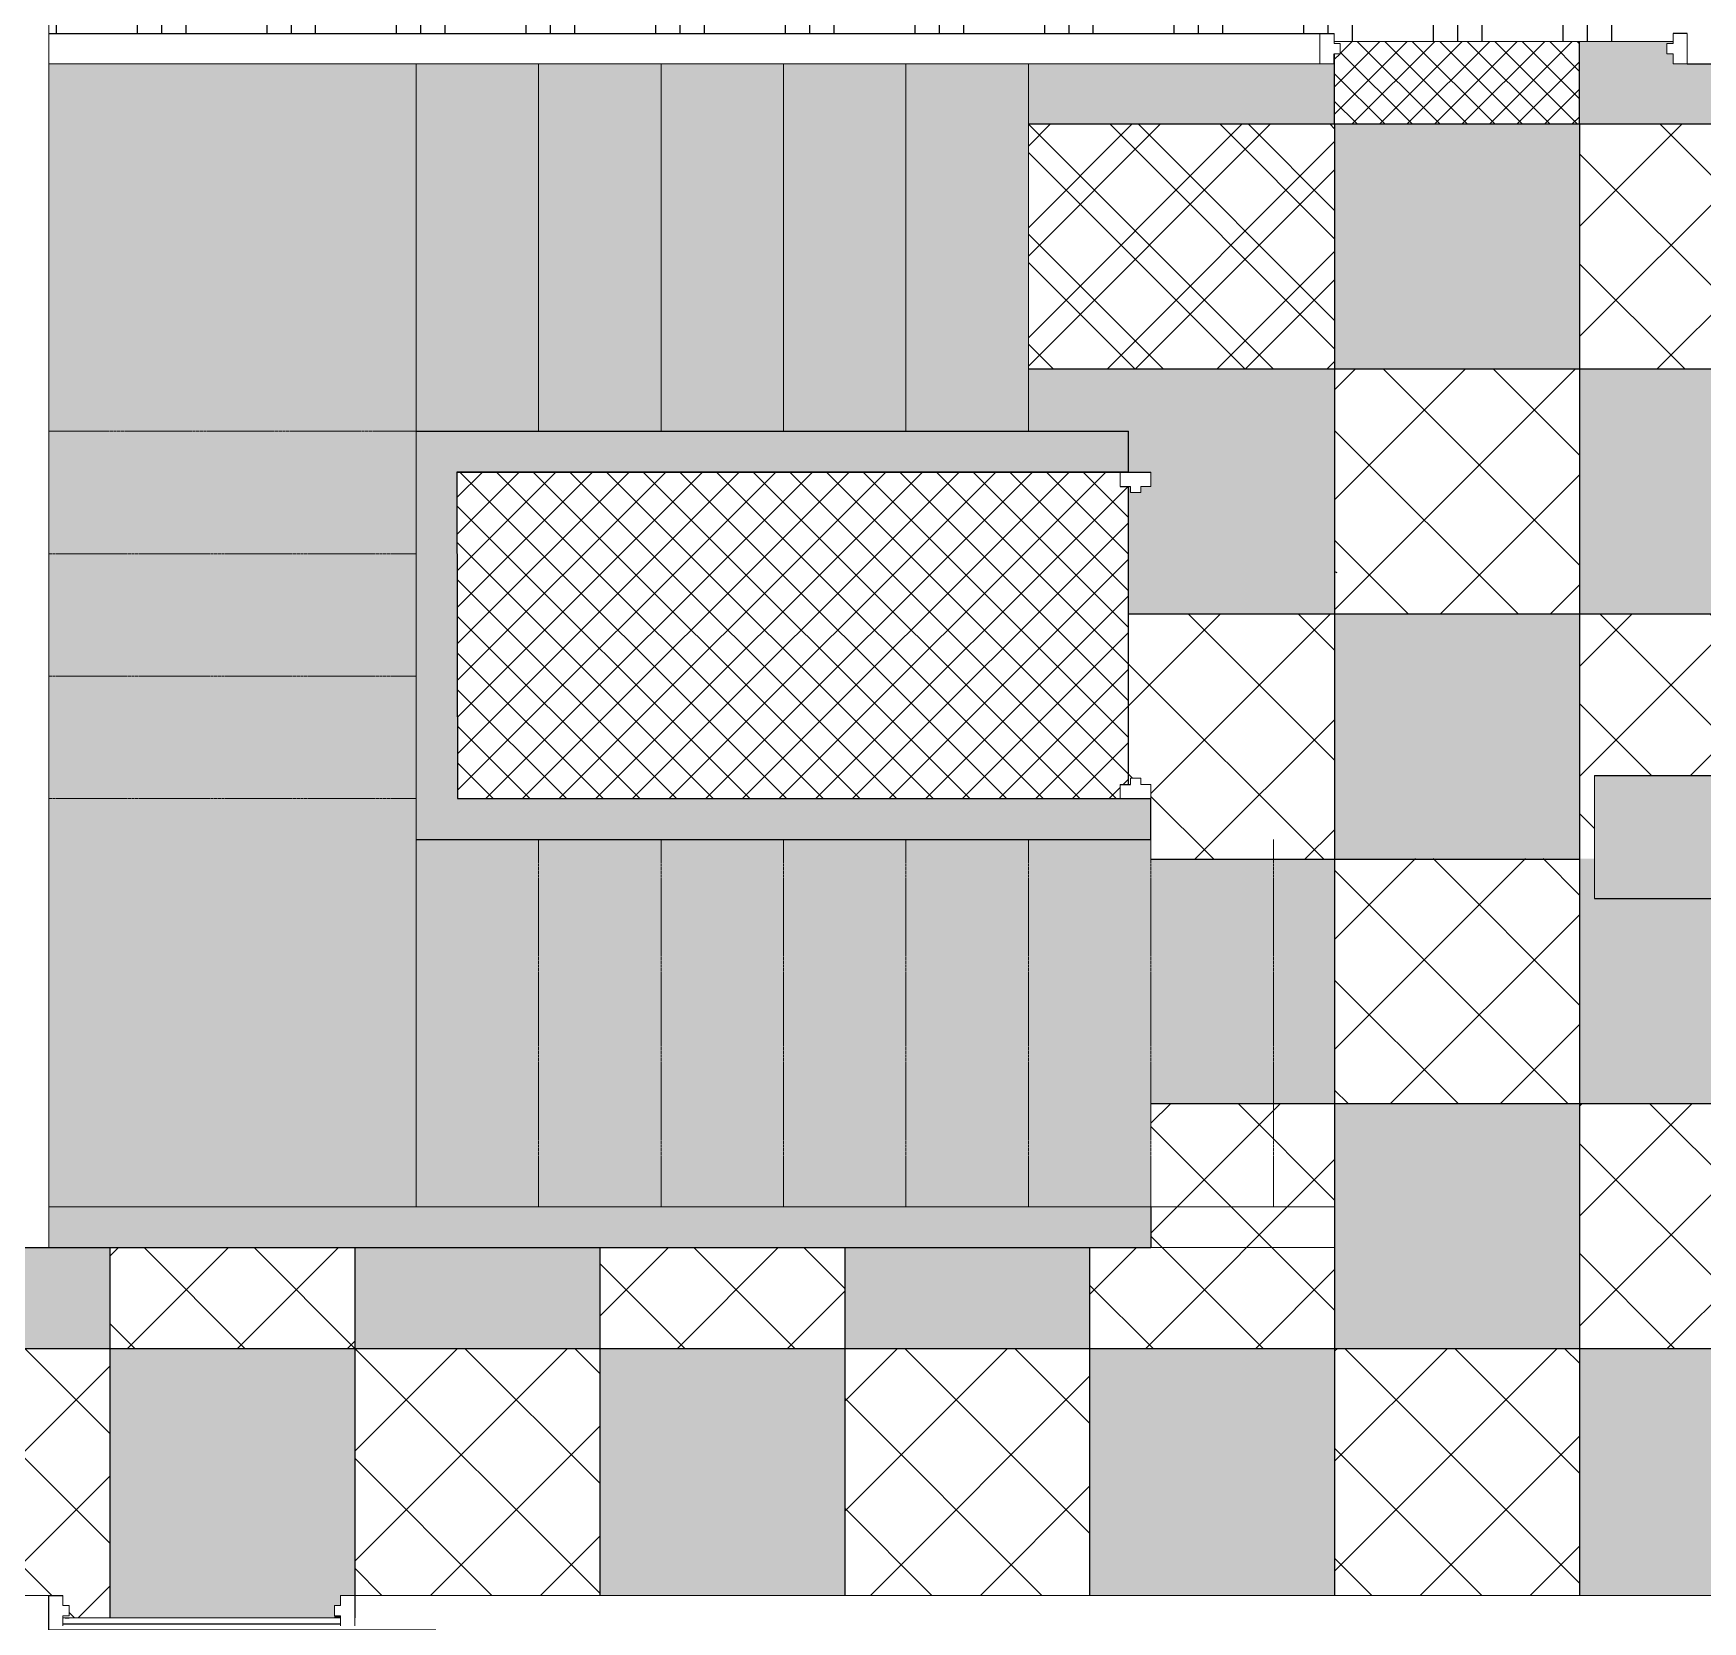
# Model space of a CAD drawing. Header units: millimetres. Extents: x 86441 to 190201, y 16532 to 98188.
# Drawn here: x 157429 to 161518, y 29630 to 33521 of the extents above; entities that cross this region are included whole.
import ezdxf

# ---------------------------------------------------------------- set-up
doc = ezdxf.new("R2010")
doc.units = ezdxf.units.MM
doc.header["$LTSCALE"] = 0.1
doc.linetypes.add('ACAD_ISO02W100', pattern=[15, 12, -3])
doc.layers.add('COLUMN', color=1, linetype='Continuous', lineweight=0)
doc.layers.add('door_cad-block.com', color=27, linetype='Continuous')
doc.layers.add('furniture', color=252, linetype='Continuous')
pattern_1 = [(45, (64319.13, 0), (-134.70384, 134.70384), []), (135, (64319.13, 0), (-134.70384, -134.70384), [])]
pattern_2 = [(0, (64319.13, 0), (158.75, 158.75), [158.75, -158.75]), (0, (64319.13, 59.53), (158.75, 158.75), [158.75, -158.75]), (0, (64319.13, 119.06), (158.75, 158.75), [158.75, -158.75]), (90, (64338.97, 138.9), (-158.75, 158.75), [158.75, -158.75]), (90, (64398.5, 138.9), (-158.75, 158.75), [158.75, -158.75]), (90, (64458.03, 138.9), (-158.75, 158.75), [158.75, -158.75])]

msp = doc.modelspace()

# ---------------------------------------------------------------- hatches: boundary and pattern name
at = {"true_color": 0xa9420f, "transparency": 33554687}
h = msp.add_hatch(dxfattribs=at)
h.set_pattern_fill('EARTH', color=34, scale=25)
h.set_pattern_definition(pattern_2)
h.paths.add_polyline_path([(161480.7, 36012.5), (161253.7, 36012.5), (161253.7, 36945.2), (157693.7, 36945.2), (157693.7, 36012.5), (157466.7, 36012.5), (157466.7, 33521.5), (161480.7, 33521.5)])
h.paths.add_polyline_path([(157750.3, 33711.2), (157750.3, 33680.2)], flags=16)
at = {"true_color": 0xc7c8ca, "transparency": 33554687}
h = msp.add_hatch(color=9, dxfattribs=at)
h.dxf.hatch_style = 1
h.paths.add_polyline_path([(161816.7, 33501.5), (161590.7, 33501.5), (161590.7, 33496.5), (161605.7, 33496.5), (161605.7, 33471.5), (161590.7, 33471.5), (161590.7, 33446.5), (161555.7, 33446.5), (161480.7, 33446.5), (161445.7, 33446.5), (161445.7, 33471.5), (161430.7, 33471.5), (161430.7, 33496.5), (161445.7, 33496.5), (161445.7, 33501.5), (161216.7, 33501.5), (161216.7, 33299.5), (161816.7, 33299.5)])
h.paths.add_polyline_path([(160616.7, 33446.5), (160580.7, 33446.5), (159866.7, 33446.5), (159866.7, 33299.5), (160616.7, 33299.5)])
at = {"true_color": 0xa9420f, "transparency": 33554687}
h = msp.add_hatch(dxfattribs=at)
h.set_pattern_fill('EARTH', color=34, scale=25)
h.set_pattern_definition(pattern_2)
h.paths.add_polyline_path([(161445.7, 33521.5), (160615.7, 33521.5), (160615.7, 33501.5), (161445.7, 33501.5)])
at = {"true_color": 0xc7c8ca, "transparency": 33554687}
h = msp.add_hatch(dxfattribs=at)
h.set_pattern_fill('ANSI37', color=9, scale=15)
h.set_pattern_definition([(45, (64319.126, 0), (-33.67596, 33.67596), []), (135, (64319.126, 0), (-33.67596, -33.67596), [])])
h.paths.add_polyline_path([(160616.7, 33471.5), (160615.7, 33471.5), (160615.7, 33446.5), (160616.7, 33446.5)], flags=17)
h.paths.add_polyline_path([(161216.7, 33501.5), (160615.7, 33501.5), (160615.7, 33496.5), (160630.7, 33496.5), (160630.7, 33471.5), (160616.7, 33471.5), (160616.7, 33299.5), (161216.7, 33299.5)])
h.paths.add_polyline_path([(162418.7, 33446.5), (162420.7, 33446.5), (162420.7, 33471.5), (162405.7, 33471.5), (162405.7, 33496.5), (162420.7, 33496.5), (162420.7, 33501.5), (161816.7, 33501.5), (161816.7, 33299.5), (162418.7, 33299.5)])
at = {"transparency": 33554687}
h = msp.add_hatch(color=256, dxfattribs=at)
h.dxf.hatch_style = 1
h.set_gradient(color1=(153, 95, 76), color2=(118, 67, 44), tint=1)
h.paths.add_polyline_path([(158366.7, 33446.5), (157466.7, 33446.5), (157466.7, 32546.5), (158366.7, 32546.5)])
h = msp.add_hatch(color=256, dxfattribs=at)
h.dxf.hatch_style = 1
h.set_gradient(color1=(153, 95, 76), color2=(118, 67, 44), tint=1)
h.paths.add_polyline_path([(158666.7, 33446.5), (158366.7, 33446.5), (158366.7, 32546.5), (158666.7, 32546.5)])
h = msp.add_hatch(color=256, dxfattribs=at)
h.dxf.hatch_style = 1
h.set_gradient(color1=(153, 95, 76), color2=(118, 67, 44), tint=1)
h.paths.add_polyline_path([(158966.7, 33446.5), (158666.7, 33446.5), (158666.7, 32546.5), (158966.7, 32546.5)])
h = msp.add_hatch(color=256, dxfattribs=at)
h.dxf.hatch_style = 1
h.set_gradient(color1=(153, 95, 76), color2=(118, 67, 44), tint=1)
h.paths.add_polyline_path([(159266.7, 33446.5), (158966.7, 33446.5), (158966.7, 32546.5), (159266.7, 32546.5)])
h = msp.add_hatch(color=256, dxfattribs=at)
h.dxf.hatch_style = 1
h.set_gradient(color1=(153, 95, 76), color2=(118, 67, 44), tint=1)
h.paths.add_polyline_path([(159566.7, 33446.5), (159266.7, 33446.5), (159266.7, 32546.5), (159566.7, 32546.5)])
h = msp.add_hatch(color=256, dxfattribs=at)
h.dxf.hatch_style = 1
h.set_gradient(color1=(153, 95, 76), color2=(118, 67, 44), tint=1)
h.paths.add_polyline_path([(159866.7, 33446.5), (159566.7, 33446.5), (159566.7, 32546.5), (159866.7, 32546.5)])
at = {"true_color": 0xc7c8ca, "transparency": 33554687}
h = msp.add_hatch(dxfattribs=at)
h.set_pattern_fill('ANSI37', color=9, scale=60)
h.set_pattern_definition(pattern_1)
h.paths.add_polyline_path([(160616.7, 33299.5), (159866.7, 33299.5), (159866.7, 32699.5), (160616.7, 32699.5)])
h = msp.add_hatch(dxfattribs=at)
h.set_pattern_fill('ANSI37', color=9, scale=60)
h.paths.add_polyline_path([(160616.7, 32099.5), (160111.7, 32099.5), (160111.7, 31681.5), (160116.7, 31681.5), (160116.7, 31696.5), (160141.7, 31696.5), (160141.7, 31681.5), (160166.7, 31681.5), (160166.7, 31497), (160616.7, 31497)])
h.paths.add_polyline_path([(160616.7, 30899.5), (160166.7, 30899.5), (160166.7, 30646.5), (160166.7, 30546.5), (160016.7, 30546.5), (160016.7, 30299.5), (160616.7, 30299.5)])
h.paths.add_polyline_path([(160616.7, 33299.5), (159866.7, 33299.5), (159866.7, 32699.5), (160616.7, 32699.5)])
h.paths.add_polyline_path([(161216.7, 32699.5), (160616.7, 32699.5), (160616.7, 32099.5), (161216.7, 32099.5)])
h.paths.add_polyline_path([(161216.7, 31499.5), (160616.7, 31499.5), (160616.7, 30899.5), (161216.7, 30899.5)])
h = msp.add_hatch(color=9, dxfattribs=at)
h.dxf.hatch_style = 1
h.paths.add_polyline_path([(160616.7, 32699.5), (159866.7, 32699.5), (159866.7, 32546.5), (160111.7, 32546.5), (160111.7, 32446.5), (160166.7, 32446.5), (160166.7, 32411.5), (160141.7, 32411.5), (160141.7, 32396.5), (160111.7, 32396.5), (160111.7, 32099.5), (160616.7, 32099.5)])
h.paths.add_polyline_path([(161216.7, 33299.5), (160616.7, 33299.5), (160616.7, 32699.5), (161216.7, 32699.5)])
h = msp.add_hatch(dxfattribs=at)
h.set_pattern_fill('ANSI37', color=9, scale=60)
h.set_pattern_definition(pattern_1)
h.paths.add_polyline_path([(161816.7, 33299.5), (161216.7, 33299.5), (161216.7, 32699.5), (161816.7, 32699.5)])
h = msp.add_hatch(color=9, dxfattribs=at)
h.dxf.hatch_style = 1
h.paths.add_polyline_path([(161816.7, 32699.5), (161216.7, 32699.5), (161216.7, 32099.5), (161816.7, 32099.5)])
at = {"true_color": 0x76432c, "transparency": 33554687}
h = msp.add_hatch(color=17, dxfattribs=at)
h.dxf.hatch_style = 1
h.paths.add_polyline_path([(158466.7, 32446.5), (160111.7, 32446.5), (160111.7, 32546.5), (159866.7, 32546.5), (158366.7, 32546.5), (158366.7, 31546.5), (159866.7, 31546.5), (160166.7, 31546.5), (160166.7, 31646.5), (160091.7, 31646.5), (158468.2, 31646.5)])
h.paths.add_polyline_path([(169017, 32461.6), (170417, 32461.6), (170417, 32561.6), (168917, 32561.6), (168917, 31561.6), (170717, 31561.6), (170717, 31661.6), (169017, 31661.6)])
at = {"transparency": 33554687}
h = msp.add_hatch(color=256, dxfattribs=at)
h.dxf.hatch_style = 1
h.set_gradient(color1=(153, 95, 76), color2=(118, 67, 44), tint=1)
h.paths.add_polyline_path([(158366.7, 32546.5), (157466.7, 32546.5), (157466.7, 32246.5), (158366.7, 32246.5)])
h = msp.add_hatch(color=256, dxfattribs=at)
h.dxf.hatch_style = 1
h.set_gradient(color1=(153, 95, 76), color2=(118, 67, 44), tint=1)
h.paths.add_polyline_path([(158366.7, 32246.5), (157466.7, 32246.5), (157466.7, 31946.5), (158366.7, 31946.5)])
at = {"true_color": 0xc7c8ca, "transparency": 33554687}
h = msp.add_hatch(color=9, dxfattribs=at)
h.dxf.hatch_style = 1
h.paths.add_polyline_path([(160616.7, 31497), (160166.7, 31497), (160166.7, 30899.5), (160616.7, 30899.5)])
h.paths.add_polyline_path([(161216.7, 32099.5), (160616.7, 32099.5), (160616.7, 31499.5), (161216.7, 31499.5)])
h = msp.add_hatch(dxfattribs=at)
h.set_pattern_fill('ANSI37', color=9, scale=60)
h.set_pattern_definition(pattern_1)
h.paths.add_polyline_path([(161816.7, 32099.5), (161216.7, 32099.5), (161216.7, 31499.5), (161253.7, 31499.5), (161253.7, 31703.5), (161816.7, 31703.5)])
at = {"transparency": 33554687}
h = msp.add_hatch(color=256, dxfattribs=at)
h.dxf.hatch_style = 1
h.set_gradient(color1=(153, 95, 76), color2=(118, 67, 44), tint=1)
h.paths.add_polyline_path([(158366.7, 31946.5), (157466.7, 31946.5), (157466.7, 31646.5), (158366.7, 31646.5)])
h = msp.add_hatch(color=256, dxfattribs=at)
h.dxf.hatch_style = 1
h.set_gradient(color1=(153, 95, 76), color2=(118, 67, 44), tint=1)
h.paths.add_polyline_path([(158366.7, 31546.5), (158366.7, 31646.5), (157466.7, 31646.5), (157466.7, 30646.5), (158366.7, 30646.5)])
h = msp.add_hatch(color=256, dxfattribs=at)
h.dxf.hatch_style = 1
h.set_gradient(color1=(153, 95, 76), color2=(118, 67, 44), tint=1)
h.paths.add_polyline_path([(158666.7, 31546.5), (158366.7, 31546.5), (158366.7, 30646.5), (158666.7, 30646.5)])
h = msp.add_hatch(color=256, dxfattribs=at)
h.dxf.hatch_style = 1
h.set_gradient(color1=(153, 95, 76), color2=(118, 67, 44), tint=1)
h.paths.add_polyline_path([(158966.7, 31546.5), (158666.7, 31546.5), (158666.7, 30646.5), (158966.7, 30646.5)])
h = msp.add_hatch(color=256, dxfattribs=at)
h.dxf.hatch_style = 1
h.set_gradient(color1=(153, 95, 76), color2=(118, 67, 44), tint=1)
h.paths.add_polyline_path([(159266.7, 31546.5), (158966.7, 31546.5), (158966.7, 30646.5), (159266.7, 30646.5)])
h = msp.add_hatch(color=256, dxfattribs=at)
h.dxf.hatch_style = 1
h.set_gradient(color1=(153, 95, 76), color2=(118, 67, 44), tint=1)
h.paths.add_polyline_path([(159566.7, 31546.5), (159266.7, 31546.5), (159266.7, 30646.5), (159566.7, 30646.5)])
h = msp.add_hatch(color=256, dxfattribs=at)
h.dxf.hatch_style = 1
h.set_gradient(color1=(153, 95, 76), color2=(118, 67, 44), tint=1)
h.paths.add_polyline_path([(159866.7, 31546.5), (159566.7, 31546.5), (159566.7, 30646.5), (159866.7, 30646.5)])
h = msp.add_hatch(color=256, dxfattribs=at)
h.dxf.hatch_style = 1
h.set_gradient(color1=(153, 95, 76), color2=(118, 67, 44), tint=1)
h.paths.add_polyline_path([(160166.7, 31546.5), (159866.7, 31546.5), (159866.7, 30646.5), (160166.7, 30646.5)])
at = {"true_color": 0xc7c8ca, "transparency": 33554687}
h = msp.add_hatch(color=9, dxfattribs=at)
h.dxf.hatch_style = 1
h.paths.add_polyline_path([(161816.7, 31401.5), (161253.7, 31401.5), (161253.7, 31499.5), (161216.7, 31499.5), (161216.7, 30899.5), (161816.7, 30899.5)])
h = msp.add_hatch(color=9, dxfattribs=at)
h.dxf.hatch_style = 1
h.paths.add_polyline_path([(157616.7, 30546.5), (157391.7, 30546.5), (157391.7, 30899.5), (157016.7, 30899.5), (157016.7, 30299.5), (157616.7, 30299.5)])
h = msp.add_hatch(color=9, dxfattribs=at)
h.dxf.hatch_style = 1
h.paths.add_polyline_path([(161216.7, 30899.5), (160616.7, 30899.5), (160616.7, 30299.5), (161216.7, 30299.5)])
h = msp.add_hatch(dxfattribs=at)
h.set_pattern_fill('ANSI37', color=9, scale=60)
h.set_pattern_definition(pattern_1)
h.paths.add_polyline_path([(161816.7, 30899.5), (161216.7, 30899.5), (161216.7, 30299.5), (161816.7, 30299.5)])
at = {"true_color": 0x76432c, "transparency": 33554687}
h = msp.add_hatch(color=17, dxfattribs=at)
h.dxf.hatch_style = 1
h.paths.add_polyline_path([(160166.7, 30646.5), (159866.7, 30646.5), (157466.7, 30646.5), (157466.7, 30546.5), (160166.7, 30546.5)])
at = {"true_color": 0xc7c8ca, "transparency": 33554687}
h = msp.add_hatch(dxfattribs=at)
h.set_pattern_fill('ANSI37', color=9, scale=60)
h.set_pattern_definition(pattern_1)
h.paths.add_polyline_path([(158216.7, 30546.5), (157616.7, 30546.5), (157616.7, 30299.5), (158216.7, 30299.5)])
h = msp.add_hatch(color=9, dxfattribs=at)
h.dxf.hatch_style = 1
h.paths.add_polyline_path([(158816.7, 30546.5), (158216.7, 30546.5), (158216.7, 30299.5), (158816.7, 30299.5)])
h = msp.add_hatch(dxfattribs=at)
h.set_pattern_fill('ANSI37', color=9, scale=60)
h.set_pattern_definition(pattern_1)
h.paths.add_polyline_path([(159416.7, 30546.5), (158816.7, 30546.5), (158816.7, 30299.5), (159416.7, 30299.5)])
h = msp.add_hatch(color=9, dxfattribs=at)
h.dxf.hatch_style = 1
h.paths.add_polyline_path([(160016.7, 30546.5), (159416.7, 30546.5), (159416.7, 30299.5), (160016.7, 30299.5)])
h = msp.add_hatch(dxfattribs=at)
h.set_pattern_fill('ANSI37', color=9, scale=60)
h.set_pattern_definition(pattern_1)
h.paths.add_polyline_path([(157616.7, 30299.5), (157016.7, 30299.5), (157016.7, 29639.5), (157351.7, 29639.5), (157356.7, 29639.5), (157356.7, 29644.5), (157341.7, 29644.5), (157341.7, 29669.5), (157356.7, 29669.5), (157356.7, 29694.5), (157391.7, 29694.5), (157501.7, 29694.5), (157501.7, 29669.5), (157516.7, 29669.5), (157516.7, 29644.5), (157501.7, 29644.5), (157501.7, 29639.5), (157616.7, 29639.5)])
h = msp.add_hatch(color=9, dxfattribs=at)
h.dxf.hatch_style = 1
h.paths.add_polyline_path([(158216.7, 30299.5), (157616.7, 30299.5), (157616.7, 29639.5), (158166.7, 29639.5), (158166.7, 29669.5), (158181.7, 29669.5), (158181.7, 29694.5), (158216.7, 29694.5)])
h = msp.add_hatch(dxfattribs=at)
h.set_pattern_fill('ANSI37', color=9, scale=60)
h.set_pattern_definition(pattern_1)
h.paths.add_polyline_path([(158816.7, 30299.5), (158216.7, 30299.5), (158216.7, 29694.5), (158816.7, 29694.5)])
h = msp.add_hatch(color=9, dxfattribs=at)
h.dxf.hatch_style = 1
h.paths.add_polyline_path([(159416.7, 30299.5), (158816.7, 30299.5), (158816.7, 29694.5), (159416.7, 29694.5)])
h = msp.add_hatch(dxfattribs=at)
h.set_pattern_fill('ANSI37', color=9, scale=60)
h.set_pattern_definition(pattern_1)
h.paths.add_polyline_path([(160016.7, 30299.5), (159416.7, 30299.5), (159416.7, 29694.5), (160016.7, 29694.5)])
h = msp.add_hatch(color=9, dxfattribs=at)
h.dxf.hatch_style = 1
h.paths.add_polyline_path([(160616.7, 30299.5), (160016.7, 30299.5), (160016.7, 29694.5), (160616.7, 29694.5)])
h = msp.add_hatch(dxfattribs=at)
h.set_pattern_fill('ANSI37', color=9, scale=60)
h.set_pattern_definition(pattern_1)
h.paths.add_polyline_path([(161216.7, 30299.5), (160616.7, 30299.5), (160616.7, 29694.5), (161216.7, 29694.5)])
h = msp.add_hatch(color=9, dxfattribs=at)
h.dxf.hatch_style = 1
h.paths.add_polyline_path([(161816.7, 30299.5), (161216.7, 30299.5), (161216.7, 29694.5), (161816.7, 29694.5)])
at = {"true_color": 0x65502f, "transparency": 33554687}
h = msp.add_hatch(dxfattribs=at)
h.set_pattern_fill('_USER', color=59, scale=15, pattern_type=0)
h.set_pattern_definition([(0, (64319.126, 0), (0, 15), [])])
h.paths.add_polyline_path([(158422.1, 29619.5), (158181.7, 29619.5), (158181.7, 29639.5), (157501.7, 29639.5), (157501.7, 29619.5), (157466.7, 29619.5), (157466.7, 29467.5), (158304.5, 29467.5)])
h.paths.add_polyline_path([(158304.5, 29467.5), (157999.1, 29467.5), (157999.1, 29072.1)])
at = {"true_color": 0xc7c8ca, "transparency": 33554687}
h = msp.add_hatch(color=9, dxfattribs=at)
h.dxf.hatch_style = 1
h.paths.add_polyline_path([(158181.7, 29644.5), (158166.7, 29644.5), (158166.7, 29639.5), (158181.7, 29639.5)])
at = {"layer": 'COLUMN', "true_color": 0xed1f24, "transparency": 33554687}
h = msp.add_hatch(dxfattribs=at)
h.set_pattern_fill('AR-CONC', color=240, scale=2)
h.set_pattern_definition([(50, (64319.13, 0), (364.36934, -31.8782), [38.1, -419.1]), (355, (64319.13, 0), (-70.4868, 382.1137), [30.48, -335.2812]), (100.45144, (64349.5, -2.66), (293.8825, 350.2355), [32.38, -356.1805]), (46.1842, (64319.13, 101.6), (542.158, -84.0847), [57.15, -628.65]), (96.63556, (64364.3, 94.6), (474.8083, 494.8522), [48.57, -534.2712]), (351.18415, (64319.1, 101.6), (474.8083, 494.8522), [45.72, -502.9195]), (21, (64369.93, 76.2), (303.2288, -204.5304), [38.1, -419.1]), (326, (64369.93, 76.2), (123.604, 368.3759), [30.48, -335.28]), (71.45144, (64395.2, 59.16), (426.8328, 163.8455), [32.38, -356.1799]), (37.5, (64319.13, 0), (6.1772, 169.11008), [0, -331.216, 0, -340.36, 0, -336.55]), (7.5, (64319.13, 0), (133.63933, 200.36115), [0, -194.056, 0, -323.596, 0, -128.27]), (327.5, (64205.84, 0), (271.18119, -11.45749), [0, -127, 0, -396.24, 0, -525.78]), (317.5, (64155.04, 0), (296.25836, 50.853), [0, -165.1, 0, -263.144, 0, -373.38])])
h.paths.add_polyline_path([(171882, 31963.6), (170717, 31963.6), (170717, 31661.6), (171882, 31661.6)])
h.paths.add_polyline_path([(162418.7, 31703.5), (161253.7, 31703.5), (161253.7, 31401.5), (162416.7, 31401.5)])
h.paths.add_polyline_path([(153621.7, 37176.5), (152341.7, 37176.5), (152341.7, 36797.5), (153621.7, 36797.5), (153621.7, 36823.4)])
h.paths.add_polyline_path([(166967.7, 26766.5), (166584.7, 26766.5), (166584.7, 25535.5), (166967.7, 25535.5)])
h.paths.add_polyline_path([(161555.7, 26699.5), (161253.7, 26699.5), (161253.7, 25535.5), (161555.7, 25535.5)])
h.paths.add_polyline_path([(157693.7, 27633.5), (157391.7, 27633.5), (157391.7, 26469.5), (157693.7, 26469.5)])
h.paths.add_polyline_path([(153621.7, 26848.5), (152341.7, 26848.5), (152341.7, 26469.5), (153621.7, 26469.5)])
h.paths.add_polyline_path([(157693.7, 36946.5), (157693.7, 37176.5), (157391.7, 37176.5), (157391.7, 36012.5), (157693.7, 36012.5)])
h.paths.add_polyline_path([(161555.7, 37176.5), (161253.7, 37176.5), (161253.7, 36012.5), (161555.7, 36012.5)])
h.paths.add_polyline_path([(176431, 27026.6), (176201, 27026.6), (176048, 27026.6), (176048, 26689.3), (176048, 26025.6), (176048, 25795.6), (176431, 25795.6)])
h.paths.add_polyline_path([(171019, 27364.6), (170792, 27364.6), (170717, 27364.6), (170717, 26959.6), (170717, 25795.6), (171019, 25795.6), (171019, 26025.6)])
h.paths.add_polyline_path([(171019, 37206.6), (171019, 37436.6), (170717, 37436.6), (170717, 36272.6), (170792, 36272.6), (170792, 36273.4), (171019, 36273.4), (171019, 36937)])
at = {"layer": 'COLUMN', "lineweight": 9, "true_color": 0x636466, "transparency": 33554687}
h = msp.add_hatch(dxfattribs=at)
h.set_pattern_fill('STEEL', color=251, scale=80)
h.set_pattern_definition([(45, (64319.13, 0), (-179.6051, 179.6051), []), (45, (64319.13, 127), (-179.6051, 179.6051), [])])
h.paths.add_polyline_path([(164595.2, 27066.5), (164255.7, 27066.5), (164255.7, 26916.5), (164595.2, 26916.5)])
h.paths.add_polyline_path([(174507, 33556.3), (174357, 33556.3), (174357, 32406.3), (174507, 32406.3)], flags=17)
h.paths.add_polyline_path([(173607, 32556.3), (172557, 32556.3), (172557, 32406.3), (173607, 32406.3)], flags=17)
h.paths.add_polyline_path([(165970.7, 28907.5), (163243.7, 28907.5), (163243.7, 28757.5), (165970.7, 28757.5)])
h.paths.add_polyline_path([(164255.7, 26699.5), (164255.7, 26959.9), (164105.7, 26959.9), (164105.7, 26699.5), (164105.7, 25765.5), (164255.7, 25765.5)])
h.paths.add_polyline_path([(165495.2, 26965.5), (165345.2, 26965.5), (165345.2, 25765.5), (165495.2, 25765.5), (165495.2, 26266)])
h.paths.add_polyline_path([(164105.7, 26857.5), (163655.7, 26857.5), (163655.7, 26707.5), (164105.7, 26707.5)])
h.paths.add_polyline_path([(164255.7, 27857.5), (164105.7, 27857.5), (164105.7, 27472), (164255.7, 27472)])
h.paths.add_polyline_path([(164105.7, 27857.5), (162455.7, 27857.5), (162455.7, 27707.5), (164105.7, 27707.5)])
h.paths.add_polyline_path([(162905.7, 27707.5), (162755.7, 27707.5), (162755.7, 26707.5), (162905.7, 26707.5), (162905.7, 26857.5)])
h.paths.add_polyline_path([(166737.7, 27066.5), (166584.7, 27066.5), (166245.2, 27066.5), (166245.2, 26916.5), (166584.7, 26916.5), (166737.7, 26916.5)], flags=17)
h.paths.add_polyline_path([(157391.7, 26699.5), (153621.7, 26699.5), (153621.7, 26469.5), (157391.7, 26469.5)])
h.paths.add_polyline_path([(161253.7, 26699.5), (160954.7, 26699.5), (160954.7, 26469.5), (161253.7, 26469.5)])
h.paths.add_polyline_path([(158065.7, 26699.5), (157693.7, 26699.5), (157693.7, 26469.5), (158065.7, 26469.5)])
h.paths.add_polyline_path([(166584.7, 25765.5), (166309.8, 25765.5), (166309.8, 25535.5), (166584.7, 25535.5)])
h.paths.add_polyline_path([(165770.1, 25765.5), (165070.3, 25765.5), (165070.3, 25535.5), (165770.1, 25535.5)])
h.paths.add_polyline_path([(164524.9, 25765.5), (161555.7, 25765.5), (161555.7, 25535.5), (164524.9, 25535.5)])
h.paths.add_polyline_path([(166200.7, 28757.5), (165970.7, 28757.5), (165970.7, 28041.5), (166737.7, 28041.5), (166737.7, 26768.5), (166967.7, 26768.5), (166967.7, 28271.5), (166200.7, 28271.5)])
h.paths.add_polyline_path([(166200.7, 31999.5), (165970.7, 31999.5), (165970.7, 31646.5), (166200.7, 31646.5)])
h.paths.add_polyline_path([(166200.7, 37176.5), (165970.7, 37176.5), (165206.7, 37176.5), (165206.7, 36946.5), (165970.7, 36946.5), (165970.7, 34888.5), (166200.7, 34888.5)])
h.paths.add_polyline_path([(162317.7, 37176.5), (161555.7, 37176.5), (161555.7, 36946.5), (162317.7, 36946.5)])
h.paths.add_polyline_path([(158065.7, 37176.5), (157693.7, 37176.5), (157693.7, 36946.5), (158065.7, 36946.5)])
h.paths.add_polyline_path([(161253.7, 37176.5), (160954.7, 37176.5), (160954.7, 36946.5), (161253.7, 36946.5)])
h.paths.add_polyline_path([(157391.7, 37176.5), (153621.7, 37176.5), (153621.7, 36946.5), (157391.7, 36946.5)])
edge = h.paths.add_edge_path()
edge.add_line((176201, 27026.6), (176431, 27026.6))
edge.add_line((176204.2, 28299.9), (176201, 27021.1))
edge.add_line((176431, 28531.6), (176431, 27026.6))
edge.add_line((175664, 28531.6), (176431, 28531.6))
edge.add_line((175434.1, 28301.6), (176204.2, 28299.9))
edge.add_line((175664, 37436.6), (175664, 28531.6))
edge.add_line((175434.1, 37206.6), (175434.1, 28301.6))
edge.add_line((171019, 37436.6), (175664, 37436.6))
edge.add_line((171019, 37206.6), (175434.1, 37206.6))
edge.add_line((171019, 37436.6), (171019, 37206.6))
h.paths.add_polyline_path([(176048, 26025.6), (176048, 25795.6), (171019, 25795.6), (171019, 26025.6)])
at = {"layer": 'furniture', "true_color": 0x7c6e39, "transparency": 33554687}
h = msp.add_hatch(dxfattribs=at)
h.set_pattern_fill('ANSI37', color=47, scale=20)
h.paths.add_polyline_path([(160111.7, 32411.5), (160091.7, 32411.5), (160091.7, 32446.5), (158466.7, 32446.5), (158468.2, 31646.5), (160091.7, 31646.5), (160091.7, 31681.5), (160111.7, 31681.5)])

# ---------------------------------------------------------------- linework, layer by layer
at = {"color": 25, "lineweight": 9, "transparency": 33554687}
for p, q in [((157466.7, 36012.5), (157466.7, 30546.5)), ((160580.7, 33521.5), (157466.7, 33521.5)), ((160580.7, 33521.5), (160580.7, 33446.5)), ((160580.7, 33521.5), (160615.7, 33521.5)), ((160615.7, 33521.5), (160615.7, 33496.5)), ((160615.7, 33496.5), (160630.7, 33496.5)), ((160630.7, 33496.5), (160630.7, 33471.5)), ((161445.7, 33496.5), (161430.7, 33496.5)), ((161430.7, 33496.5), (161430.7, 33471.5)), ((161445.7, 33521.5), (161445.7, 33496.5)), ((161445.7, 33521.5), (161480.7, 33521.5)), ((161480.7, 33521.5), (161480.7, 33446.5)), ((160615.7, 33471.5), (160630.7, 33471.5)), ((160615.7, 33471.5), (160615.7, 33446.5)), ((161445.7, 33471.5), (161430.7, 33471.5)), ((161445.7, 33446.5), (161445.7, 33471.5)), ((157466.7, 33446.5), (160580.7, 33446.5)), ((160580.7, 33446.5), (160615.7, 33446.5)), ((161480.7, 33446.5), (161445.7, 33446.5))]:
    msp.add_line(p, q, dxfattribs=at)
at = {"transparency": 33554687}
for p, q in [((157466.7, 33521.5), (160580.7, 33521.5)), ((161480.7, 33446.5), (161555.7, 33446.5)), ((160111.7, 32446.5), (160111.7, 32546.5)), ((158466.7, 32446.5), (159866.7, 32446.5)), ((160111.7, 32446.5), (158466.7, 32446.5)), ((158466.7, 32446.5), (158468.2, 31646.5)), ((160111.7, 31681.5), (160111.7, 32411.5)), ((160616.7, 32202.7), (160622, 32200.5)), ((161253.7, 31703.5), (162418.7, 31703.5)), ((158468.2, 31646.5), (160166.7, 31646.5)), ((161216.7, 31497), (160166.7, 31497)), ((161253.7, 31401.5), (162418.7, 31401.5)), ((160166.7, 30646.5), (160166.7, 30546.5)), ((157391.7, 30546.5), (160166.7, 30546.5)), ((157466.7, 29694.5), (157501.7, 29694.5)), ((157466.7, 27633.5), (157466.7, 29694.5))]:
    msp.add_line(p, q, dxfattribs=at)
at = {"color": 7, "true_color": 0xffffff, "transparency": 33554687}
for p, q in [((160580.7, 33521.5), (160615.7, 33521.5)), ((160615.7, 33521.5), (160615.7, 33521.5)), ((161445.7, 33521.5), (161445.7, 33521.5)), ((161480.7, 33521.5), (161445.7, 33521.5)), ((160615.7, 33446.5), (160615.7, 33471.5)), ((159866.7, 32446.5), (160166.7, 32446.5)), ((160111.7, 32406.5), (160111.7, 32396.5)), ((160166.7, 32411.5), (160166.7, 32411.5)), ((160166.7, 31681.5), (160166.7, 31681.5)), ((157501.7, 29694.5), (157501.7, 29694.5)), ((158181.7, 29694.5), (158181.7, 29694.5)), ((157506.7, 29639.5), (157516.7, 29639.5))]:
    msp.add_line(p, q, dxfattribs=at)
at = {"color": 25, "lineweight": 0, "transparency": 33554687}
for p, q in [((161445.7, 33501.5), (160615.7, 33501.5)), ((158366.7, 32546.5), (158366.7, 33446.5)), ((160166.7, 32446.5), (160091.7, 32446.5)), ((160091.7, 32446.5), (160091.7, 32411.5)), ((160166.7, 32446.5), (160166.7, 32411.5)), ((160111.7, 32406.5), (160111.7, 31681.5)), ((160116.7, 32411.5), (160116.7, 32396.5)), ((160141.7, 32396.5), (160116.7, 32396.5)), ((160166.7, 32411.5), (160141.7, 32411.5)), ((160141.7, 32411.5), (160141.7, 32396.5)), ((160116.7, 31681.5), (160116.7, 31696.5)), ((160141.7, 31696.5), (160116.7, 31696.5)), ((160141.7, 31681.5), (160141.7, 31696.5)), ((160091.7, 31646.5), (160091.7, 31681.5)), ((160166.7, 31681.5), (160141.7, 31681.5)), ((160166.7, 31646.5), (160166.7, 31681.5)), ((160166.7, 31646.5), (160091.7, 31646.5))]:
    msp.add_line(p, q, dxfattribs=at)
at = {"color": 9, "true_color": 0xc7c8ca, "transparency": 33554687}
for p, q in [((161216.7, 33299.5), (161216.7, 33501.5)), ((160616.7, 33299.5), (160616.7, 33471.5)), ((159866.7, 33299.5), (162418.7, 33299.5)), ((160616.7, 33299.5), (160616.7, 29694.5)), ((161216.7, 33299.5), (161216.7, 29694.5)), ((159866.7, 32699.5), (162418.7, 32699.5)), ((160111.7, 32099.5), (162418.7, 32099.5)), ((160166.7, 30899.5), (162418.7, 30899.5)), ((157616.7, 30546.5), (157616.7, 29639.5)), ((158216.7, 30546.5), (158216.7, 29639.5)), ((158816.7, 30546.5), (158816.7, 29694.5)), ((159416.7, 30546.5), (159416.7, 29694.5)), ((160016.7, 30546.5), (160016.7, 29694.5)), ((155196.7, 30299.5), (162418.7, 30299.5))]:
    msp.add_line(p, q, dxfattribs=at)
at = {"color": 25, "transparency": 33554687}
for p, q in [((158366.7, 32546.5), (159866.7, 32546.5)), ((159866.7, 32546.5), (160111.7, 32546.5)), ((160091.7, 32411.5), (160116.7, 32411.5)), ((160091.7, 31681.5), (160116.7, 31681.5)), ((160166.7, 31546.5), (160166.7, 31646.5)), ((158366.7, 31546.5), (159866.7, 31546.5)), ((159866.7, 31546.5), (160166.7, 31546.5))]:
    msp.add_line(p, q, dxfattribs=at)
at = {"color": 35, "linetype": 'ACAD_ISO02W100', "lineweight": 5, "ltscale": 3, "transparency": 33554687}
msp.add_line((157466.7, 32246.5), (158366.7, 32246.5), dxfattribs=at)
at = {"color": 25, "linetype": 'ACAD_ISO02W100', "lineweight": 5, "transparency": 33554687}
msp.add_line((158366.7, 31546.5), (158366.7, 30646.5), dxfattribs=at)
at = {"color": 17, "lineweight": 5, "transparency": 33554687}
for p, q in [((157466.7, 30646.5), (159866.7, 30646.5)), ((159866.7, 30646.5), (160616.7, 30646.5))]:
    msp.add_line(p, q, dxfattribs=at)
at = {"color": 17, "lineweight": 5, "true_color": 0x76432c, "transparency": 33554687}
msp.add_line((160616.7, 30546.5), (157391.7, 30546.5), dxfattribs=at)
at = {"color": 4, "lineweight": 18, "transparency": 33554687}
msp.add_line((157391.7, 29694.5), (157466.7, 29694.5), dxfattribs=at)
at = {"color": 4, "lineweight": 5, "transparency": 33554687}
for p, q in [((157466.7, 29694.5), (157466.7, 29619.5)), ((157466.7, 29694.5), (157501.7, 29694.5)), ((157501.7, 29694.5), (157501.7, 29669.5)), ((158181.7, 29694.5), (158181.7, 29669.5)), ((158216.7, 29694.5), (158181.7, 29694.5)), ((158216.7, 29694.5), (158216.7, 29619.5)), ((157501.7, 29669.5), (157516.7, 29669.5)), ((157516.7, 29669.5), (157516.7, 29644.5)), ((158181.7, 29669.5), (158166.7, 29669.5)), ((158166.7, 29669.5), (158166.7, 29644.5)), ((157501.7, 29619.5), (157501.7, 29644.5)), ((157501.7, 29644.5), (157516.7, 29644.5)), ((158181.7, 29644.5), (158166.7, 29644.5)), ((158181.7, 29619.5), (158181.7, 29644.5))]:
    msp.add_line(p, q, dxfattribs=at)
at = {"color": 4, "lineweight": 9, "transparency": 33554687}
msp.add_line((158216.7, 29694.5), (161555.7, 29694.5), dxfattribs=at)
at = {"color": 7, "lineweight": 5, "true_color": 0xffffff, "transparency": 33554687}
msp.add_line((158181.7, 29639.5), (157501.7, 29639.5), dxfattribs=at)
at = {"layer": 'COLUMN', "transparency": 33554687}
for p, q in [((161253.7, 31703.5), (161253.7, 31401.5)), ((161253.7, 31703.5), (162418.7, 31703.5)), ((161253.7, 31401.5), (162416.7, 31401.5))]:
    msp.add_line(p, q, dxfattribs=at)
at = {"layer": 'door_cad-block.com', "color": 25, "lineweight": 0, "transparency": 33554687}
for p, q in [((158666.7, 33446.5), (158666.7, 32546.5)), ((158966.7, 33446.5), (158966.7, 32546.5)), ((159266.7, 33446.5), (159266.7, 32546.5)), ((159566.7, 33446.5), (159566.7, 32546.5)), ((158366.7, 32546.5), (158366.7, 31546.5))]:
    msp.add_line(p, q, dxfattribs=at)
at = {"layer": 'door_cad-block.com', "lineweight": 0, "transparency": 33554687}
msp.add_line((159866.7, 33446.5), (159866.7, 32546.5), dxfattribs=at)
at = {"layer": 'door_cad-block.com', "color": 35, "linetype": 'ACAD_ISO02W100', "lineweight": 5, "ltscale": 3, "transparency": 33554687}
for p, q in [((158366.7, 32546.5), (157466.7, 32546.5)), ((157466.7, 31946.5), (158366.7, 31946.5)), ((157466.7, 31646.5), (158366.7, 31646.5))]:
    msp.add_line(p, q, dxfattribs=at)
at = {"layer": 'door_cad-block.com', "color": 25, "linetype": 'ACAD_ISO02W100', "lineweight": 5, "ltscale": 3, "transparency": 33554687}
for p, q in [((158666.7, 31546.5), (158666.7, 30646.5)), ((158966.7, 31546.5), (158966.7, 30646.5)), ((159266.7, 31546.5), (159266.7, 30646.5)), ((159566.7, 31546.5), (159566.7, 30646.5)), ((159866.7, 31546.5), (159866.7, 30646.5)), ((160166.7, 31546.5), (160166.7, 30646.5)), ((160466.7, 31546.5), (160466.7, 30646.5))]:
    msp.add_line(p, q, dxfattribs=at)

doc.saveas('drawing.dxf')
